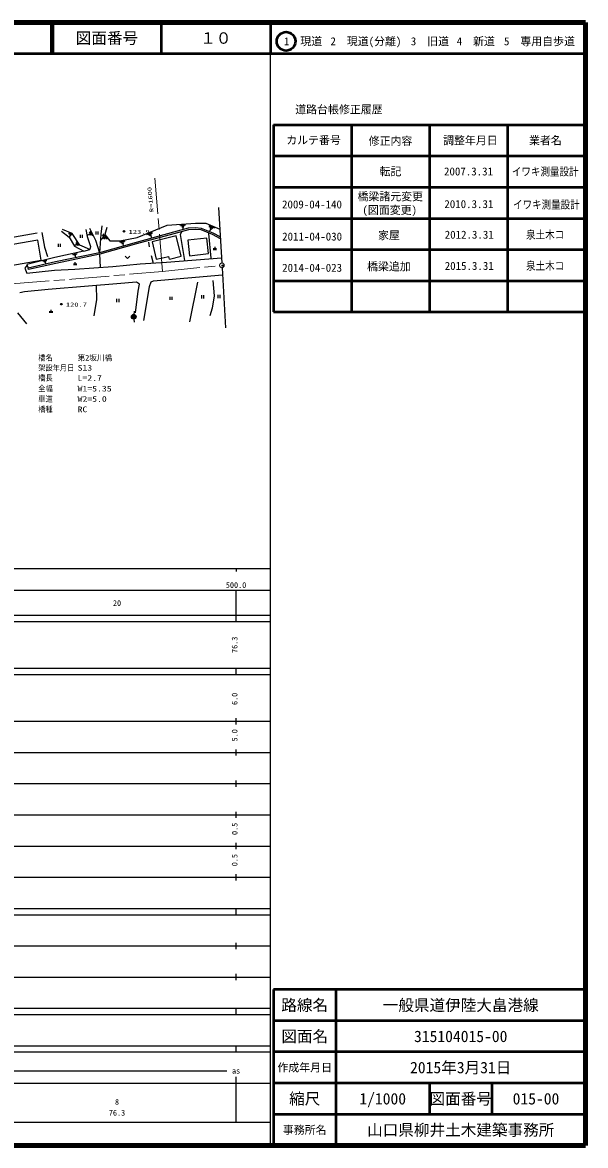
# Model space of a CAD drawing. Units: millimetres, scale not verified. Extents: x 40000 to 680000, y 20000 to 380000.
# Drawn here: x 499546 to 680000, y 20000 to 380000 of the extents above; entities that cross this region are included whole.
import ezdxf
from ezdxf.enums import TextEntityAlignment as Align

# ---------------------------------------------------------------- set-up
doc = ezdxf.new("R2010")
doc.units = ezdxf.units.MM
doc.header["$LTSCALE"] = 1000
doc.header["$PDMODE"] = 32
doc.header["$PDSIZE"] = 500
doc.linetypes.add('CHAIN', pattern=[18.5, 12, -1.5, 3.5, -1.5])
for name, color, linetype, lineweight in [('M-BGD', 7, 'Continuous', 25), ('M-BMK', 2, 'CHAIN', 13), ('M-STR-HTXT', 7, 'Continuous', 13), ('M-TTL', 2, 'Continuous', 140), ('M-TTL-BAND', 7, 'Continuous', 25), ('M-TTL-FRAM', 2, 'Continuous', 50), ('M-TTL-LINE', 7, 'Continuous', 50)]:
    doc.layers.add(name, color=color, linetype=linetype, lineweight=lineweight)
doc.layers.add('M-OTRS', color=6, linetype='Continuous')
doc.layers.add('M-TTL-TXT', color=7, linetype='Continuous')
doc.styles.add('ＭＳ ゴシック', font='')
doc.styles.get('ＭＳ ゴシック').set_extended_font_data('MS Gothic')

# ---------------------------------------------------------------- blocks, each defined once
blk = doc.blocks.new('BUHIN1')
at = {"color": 2, "linetype": 'CHAIN', "lineweight": 13}
blk.add_circle((0, 0), 746, dxfattribs=at)
blk = doc.blocks.new('BUHIN30')
at = {"color": 7, "linetype": 'Continuous', "lineweight": 25}
for radius in [746, 660, 574, 484, 398, 292, 202, 116, 22.5]:
    blk.add_circle((0, 0), radius, dxfattribs=at)
blk = doc.blocks.new('BUHIN138')
at = {"color": 7, "linetype": 'Continuous', "lineweight": 25}
for centre, radius in [((0, 0), 250), ((0, 0), 219), ((0, 0), 188), ((0, 0), 156), ((0, 0), 125), ((0, 0), 93.8), ((0, -1), 62.5), ((0, 0), 31.2)]:
    blk.add_circle(centre, radius, dxfattribs=at)
blk = doc.blocks.new('BUHIN140')
at = {"color": 7, "linetype": 'Continuous', "lineweight": 25}
for p, q in [((-385, 500), (-385, -500)), ((382, -500), (382, 500))]:
    blk.add_line(p, q, dxfattribs=at)
blk = doc.blocks.new('BUHIN141')
at = {"color": 7, "linetype": 'Continuous', "lineweight": 25}
blk.add_lwpolyline([(-750, 356), (0, -352), (750, 356)], dxfattribs=at)
blk = doc.blocks.new('BUHIN143')
at = {"color": 7, "linetype": 'Continuous', "lineweight": 25}
for p, q in [((-400, 102), (-400, -498)), ((0, 500), (0, -500)), ((400, 102), (400, -498))]:
    blk.add_line(p, q, dxfattribs=at)

msp = doc.modelspace()

# ---------------------------------------------------------------- linework, layer by layer
at = {"layer": 'M-BGD'}
for p, q in [((562370, 320657), (563425, 302890)), ((515510, 312328), (512371, 313638)), ((519871, 313633), (520306, 311365)), ((521066, 314068), (522982, 310230)), ((525017, 314850), (524667, 312147)), ((526560, 314239), (525948, 312059)), ((536325, 311093), (545921, 315011)), ((545921, 315011), (554991, 315616)), ((552631, 314044), (547957, 312767)), ((552710, 313547), (548089, 312285)), ((549963, 315023), (551750, 315142)), ((551492, 314822), (550257, 314740)), ((550581, 314478), (551210, 314519)), ((550895, 314499), (550958, 313565)), ((554864, 314157), (552631, 314044)), ((554855, 313656), (552710, 313547)), ((556780, 313489), (554855, 313656)), ((556896, 313981), (554864, 314157)), ((554991, 315616), (558305, 315614)), ((560410, 312057), (556780, 313489)), ((560622, 312511), (556896, 313981)), ((558305, 315614), (562839, 313779)), ((559224, 314898), (561069, 314151)), ((560656, 313957), (559381, 314473)), ((559903, 313922), (559512, 312958)), ((559578, 314053), (560227, 313791)), ((504214, 312414), (489817, 309875)), ((504437, 310240), (490041, 307700)), ((505567, 303833), (504437, 310240)), ((512022, 313115), (514463, 311194)), ((514326, 312560), (515703, 311985)), ((515392, 311843), (514440, 312240)), ((514463, 311194), (516205, 308315)), ((514827, 311823), (514526, 311103)), ((514585, 311924), (515069, 311722)), ((517950, 308663), (515510, 312328)), ((516856, 309821), (517738, 308496)), ((521082, 312101), (520245, 311683)), ((520306, 311365), (521350, 308138)), ((520941, 312383), (521223, 311820)), ((521611, 311676), (521058, 312784)), ((521206, 313164), (522006, 311561)), ((522982, 310230), (524215, 306186)), ((524667, 312147), (524215, 306186)), ((525441, 310958), (524539, 310254)), ((525204, 311262), (525678, 310655)), ((526178, 310578), (525246, 311770)), ((525330, 312261), (526678, 310536)), ((525948, 312059), (527517, 310052)), ((527517, 310052), (530743, 309963)), ((530686, 309654), (532442, 310009)), ((530743, 309963), (536325, 311093)), ((532228, 309658), (531015, 309413)), ((547957, 312767), (535962, 309474)), ((548089, 312285), (536096, 308993)), ((539414, 312029), (541256, 312781)), ((541096, 312354), (539823, 311834)), ((539913, 309608), (540163, 308098)), ((540257, 311671), (540905, 311936)), ((540581, 311804), (540974, 310841)), ((548846, 311552), (541108, 309733)), ((541108, 309733), (542438, 304075)), ((550376, 305045), (548846, 311552)), ((550214, 312064), (550615, 312975)), ((551620, 303659), (550214, 312064)), ((558658, 310854), (552556, 310166)), ((552556, 310166), (553112, 305238)), ((559213, 305926), (558658, 310854)), ((559162, 312363), (559912, 304437)), ((562963, 310667), (560410, 312057)), ((562928, 311255), (560622, 312511)), ((519256, 306656), (509924, 304657)), ((524215, 306186), (510151, 303228)), ((516864, 308871), (516172, 308410)), ((516205, 308315), (519256, 306656)), ((516709, 309104), (517020, 308638)), ((517378, 308554), (516768, 309470)), ((521088, 307266), (517950, 308663)), ((519256, 306656), (521088, 307266)), ((521350, 308138), (521088, 307266)), ((535962, 309474), (524215, 306186)), ((536096, 308993), (524334, 305700)), ((531371, 309196), (531989, 309321)), ((531680, 309258), (531866, 308341)), ((491171, 301294), (505567, 303833)), ((509924, 304657), (500940, 302395)), ((510151, 303228), (501400, 301252)), ((510257, 302739), (501510, 300765)), ((506052, 303478), (507403, 303818)), ((507250, 303538), (506317, 303303)), ((506601, 303147), (507077, 303267)), ((506839, 303207), (507017, 302501)), ((524334, 305700), (510257, 302739)), ((515600, 305651), (517059, 305963)), ((516884, 305669), (515876, 305453)), ((516175, 305275), (516688, 305385)), ((516432, 305330), (516595, 304568)), ((524583, 301608), (524309, 305698)), ((528547, 301811), (537261, 302590)), ((537261, 302590), (545739, 303213)), ((540791, 305330), (541418, 302876)), ((542438, 304075), (546453, 305019)), ((545739, 303213), (563327, 304546)), ((546653, 304170), (546453, 305019)), ((546653, 304170), (550376, 305045)), ((553112, 305238), (559213, 305926)), ((500896, 302065), (500267, 301202)), ((500267, 301202), (500972, 299631)), ((500940, 302395), (501400, 301252)), ((500972, 299631), (509843, 300646)), ((501510, 300765), (501400, 301252)), ((509843, 300646), (516359, 300877)), ((516359, 300877), (528547, 301811)), ((563658, 298968), (541454, 297093)), ((563514, 301393), (564660, 282068)), ((520673, 295458), (507799, 294446)), ((529836, 296237), (520673, 295458)), ((536116, 296782), (529836, 296237)), ((537058, 296075), (536116, 296782)), ((536586, 293878), (537058, 296075)), ((540197, 295288), (538385, 284457)), ((540669, 296701), (540197, 295288)), ((541454, 297093), (540669, 296701)), ((555646, 296769), (553126, 284055)), ((560513, 297237), (560981, 292370)), ((500184, 293666), (498692, 293353)), ((507799, 294446), (500184, 293666)), ((535796, 286892), (536586, 293878)), ((560981, 292370), (560351, 288367)), ((560351, 288367), (559643, 285934)), ((497981, 286916), (500883, 283382)), ((535277, 284933), (535386, 283939)), ((535292, 286422), (535424, 287413))]:
    msp.add_line(p, q, dxfattribs=at)
for points in [[(505788, 312638), (506610, 307989), (507583, 304990)], [(522563, 285942), (523329, 291210), (523262, 295647)]]:
    msp.add_lwpolyline(points, dxfattribs=at)
at = {"layer": 'M-BMK'}
for p, q in [((544445, 300169), (542009, 330059)), ((515405, 297704), (544445, 300169)), ((544445, 300169), (562723, 302064)), ((496154, 296258), (515405, 297704))]:
    msp.add_line(p, q, dxfattribs=at)
at = {"layer": 'M-OTRS'}
msp.add_point((563751, 302072), dxfattribs=at)
at = {"layer": 'M-TTL'}
for p, q in [((680000, 380000), (40000, 380000)), ((680000, 20000), (680000, 380000)), ((40000, 20000), (680000, 20000))]:
    msp.add_line(p, q, dxfattribs=at)
at = {"layer": 'M-TTL-BAND'}
for p, q in [((579000, 20000), (579000, 370000)), ((40000, 205000), (579000, 205000)), ((568000, 205000), (568000, 204000)), ((68000, 198000), (579000, 198000)), ((568000, 188000), (568000, 198000)), ((40000, 190000), (579000, 190000)), ((40000, 188000), (579000, 188000)), ((40000, 173000), (579000, 173000)), ((568000, 171000), (568000, 173000)), ((40000, 171000), (579000, 171000)), ((40000, 156000), (579000, 156000)), ((568000, 155000), (568000, 157000)), ((46000, 146000), (579000, 146000)), ((568000, 145000), (568000, 147000)), ((568000, 135000), (568000, 137000)), ((52000, 136000), (579000, 136000)), ((46000, 126000), (579000, 126000)), ((568000, 125000), (568000, 127000)), ((52000, 116000), (579000, 116000)), ((568000, 115000), (568000, 117000)), ((46000, 106000), (579000, 106000)), ((568000, 105000), (568000, 107000)), ((40000, 96000), (579000, 96000)), ((40000, 94000), (579000, 94000)), ((568000, 94000), (568000, 96000)), ((49000, 84000), (579000, 84000)), ((568000, 83000), (568000, 85000)), ((40000, 74000), (579000, 74000)), ((568000, 73000), (568000, 75000)), ((40000, 64000), (579000, 64000)), ((40000, 62000), (579000, 62000)), ((568000, 62000), (568000, 64000)), ((40000, 52000), (579000, 52000)), ((568000, 50000), (568000, 52000)), ((40000, 50000), (579000, 50000)), ((71000, 44000), (565000, 44000)), ((40000, 40000), (579000, 40000)), ((568000, 27500), (568000, 42000)), ((68000, 27500), (579000, 27500))]:
    msp.add_line(p, q, dxfattribs=at)
at = {"layer": 'M-TTL-FRAM'}
for p, q in [((580000, 347197), (580000, 287197)), ((580000, 347197), (680000, 347197)), ((580000, 287197), (680000, 287197)), ((680000, 70000), (580000, 70000)), ((580000, 70000), (580000, 20000))]:
    msp.add_line(p, q, dxfattribs=at)
at = {"layer": 'M-TTL-LINE'}
for p, q in [((508747, 380000), (508747, 370000)), ((509247, 380000), (509247, 370000)), ((543997, 380000), (543997, 370000)), ((579000, 380000), (579000, 370000)), ((40000, 370000), (680000, 370000)), ((605000, 347197), (605000, 287197)), ((630000, 347197), (630000, 287197)), ((655000, 347197), (655000, 287197)), ((580000, 337197), (680000, 337197)), ((580000, 327197), (680000, 327197)), ((580000, 317197), (680000, 317197)), ((580000, 307197), (680000, 307197)), ((580000, 297197), (680000, 297197)), ((600000, 70000), (600000, 20000)), ((680000, 60000), (580000, 60000)), ((680000, 50000), (580000, 50000)), ((680000, 40000), (580000, 40000)), ((630000, 40000), (630000, 30000)), ((650000, 40000), (650000, 30000)), ((680000, 30000), (580000, 30000))]:
    msp.add_line(p, q, dxfattribs=at)
msp.add_circle((584031, 373958), 3000, dxfattribs=at)

# ---------------------------------------------------------------- block references
at = {"layer": 'M-BGD', "rotation": 359.96256}
for name, p in [('BUHIN138', (532070, 313022)), ('BUHIN140', (518421, 311430)), ('BUHIN140', (523457, 312515)), ('BUHIN140', (511343, 308577)), ('BUHIN143', (561154, 307549)), ('BUHIN143', (516377, 302679)), ('BUHIN141', (533254, 304709)), ('BUHIN140', (547121, 291543)), ('BUHIN140', (557333, 292037)), ('BUHIN140', (562505, 292170)), ('BUHIN138', (511974, 289712)), ('BUHIN140', (530111, 290874)), ('BUHIN143', (508663, 287383)), ('BUHIN30', (535194, 285678))]:
    msp.add_blockref(name, p, dxfattribs=at)
at = {"layer": 'M-BMK', "rotation": 359.96256}
msp.add_blockref('BUHIN1', (563469, 302141), dxfattribs=at)

# ---------------------------------------------------------------- texts
at = {"layer": 'M-BGD', "style": 'ＭＳ ゴシック', "width": 1.5}
for s, p in [('123.9', (533569, 311821)), ('120.7', (513474, 288511))]:
    msp.add_text(s, height=1320, rotation=359.963, dxfattribs=at).set_placement(p, align=Align.BOTTOM_LEFT)
at = {"layer": 'M-BMK', "style": 'ＭＳ ゴシック', "width": 1.5}
msp.add_text('R=1600', height=1320, rotation=95.563, dxfattribs=at).set_placement((542019, 319313), align=Align.BOTTOM_LEFT)
at = {"layer": 'M-STR-HTXT', "style": 'ＭＳ ゴシック'}
for s, width, p in [('橋名', 0.9, (504620, 271078)), ('第2坂川橋', 0.95, (517218, 271070)), ('架設年月日', 0.9, (504618, 267839)), ('S13', 1.25, (517216, 267831)), ('橋長', 0.9, (504615, 264601)), ('L=2.7', 1.25, (517214, 264592)), ('全幅', 0.9, (504613, 261182)), ('W1=5.35', 1.25, (517212, 261173)), ('車道', 0.9, (504611, 257853)), ('W2=5.0', 1.25, (517210, 257845)), ('橋種', 0.9, (504609, 254524)), ('RC', 1.25, (517207, 254516))]:
    msp.add_text(s, height=1833, rotation=359.963, dxfattribs=dict(at, width=width)).set_placement(p, align=Align.BOTTOM_LEFT)
at = {"layer": 'M-TTL-BAND', "style": 'ＭＳ ゴシック'}
for s, p in [('500.0', (568000, 198195)), ('500.0', (568000, 198195)), ('20', (529850, 192405)), ('as', (568000, 42500)), ('8', (529850, 32523)), ('76.3', (529850, 29033))]:
    msp.add_text(s, height=1833, dxfattribs=at).set_placement(p, align=Align.BOTTOM_CENTER)
for s, p in [('76.3', (569000, 180500)), ('6.0', (569000, 163174)), ('5.0', (569000, 151500)), ('0.5', (569000, 121500)), ('0.5', (569000, 111500))]:
    msp.add_text(s, height=1833, rotation=90, dxfattribs=at).set_placement(p, align=Align.BOTTOM_CENTER)
at = {"layer": 'M-TTL-TXT', "style": 'ＭＳ ゴシック'}
for s, height, p in [('図面番号', 3666, (526622, 375000)), ('１０', 3666, (561497, 375000)), ('1\u3000現道', 2566, (589448, 373958)), ('2\u3000現道(分離)', 2566, (609619, 373958)), ('3\u3000旧道', 2566, (630121, 373958)), ('4\u3000新道', 2566, (644824, 373958)), ('5\u3000専用自歩道', 2566, (665228, 373958)), ('道路台帳修正履歴', 2566, (600968, 352113)), ('カルテ番号', 2566, (592839, 342277)), ('修正内容', 2566, (617509, 342023)), ('調整年月日', 2566, (643089, 342197)), ('業者名', 2566, (667134, 342197)), ('転記', 2566, (617500, 332245)), ('2007.3.31', 2566, (642500, 332245)), ('橋梁諸元変更', 2566, (617417, 324215)), ('2009-04-140', 2566, (592329, 321674)), ('(図面変更)', 2566, (617243, 319872)), ('2010.3.31', 2566, (642607, 321783)), ('家屋', 2566, (616984, 311771)), ('2012.3.31', 2566, (642726, 311971)), ('2011-04-030', 2566, (592372, 311372)), ('2014-04-023', 2566, (592372, 301372)), ('橋梁追加', 2566, (616984, 301771)), ('2015.3.31', 2566, (642726, 301971)), ('路線名', 3666, (590000, 65000)), ('路線名', 3666, (590000, 65000)), ('一般県道伊陸大畠港線', 3666, (640000, 65000)), ('図面名', 3666, (590000, 55000)), ('図面名', 3666, (590000, 55000)), ('315104015-00', 3666, (640000, 55000)), ('2015年3月31日', 3666, (640000, 45000)), ('作成年月日', 2566, (590000, 45000)), ('作成年月日', 2566, (590000, 45000)), ('縮尺', 3666, (590000, 35000)), ('縮尺', 3666, (590000, 35000)), ('1/1000', 3666, (615000, 35000)), ('図面番号', 3666, (640000, 35000)), ('図面番号', 3666, (640000, 35000)), ('015-00', 3666, (664125, 35000)), ('事務所名', 2566, (590000, 25000)), ('事務所名', 2566, (590000, 25000)), ('山口県柳井土木建築事務所', 3666, (640000, 25000))]:
    msp.add_text(s, height=height, dxfattribs=at).set_placement(p, align=Align.MIDDLE_CENTER)
at = {"layer": 'M-TTL-TXT', "style": 'ＭＳ ゴシック', "width": 0.85}
for s, p in [('イワキ測量設計', (667077, 332189)), ('イワキ測量設計', (667449, 321610)), ('泉土木コ', (667071, 311971)), ('泉土木コ', (667071, 301971))]:
    msp.add_text(s, height=2566, dxfattribs=at).set_placement(p, align=Align.MIDDLE_CENTER)

doc.saveas('drawing.dxf')
